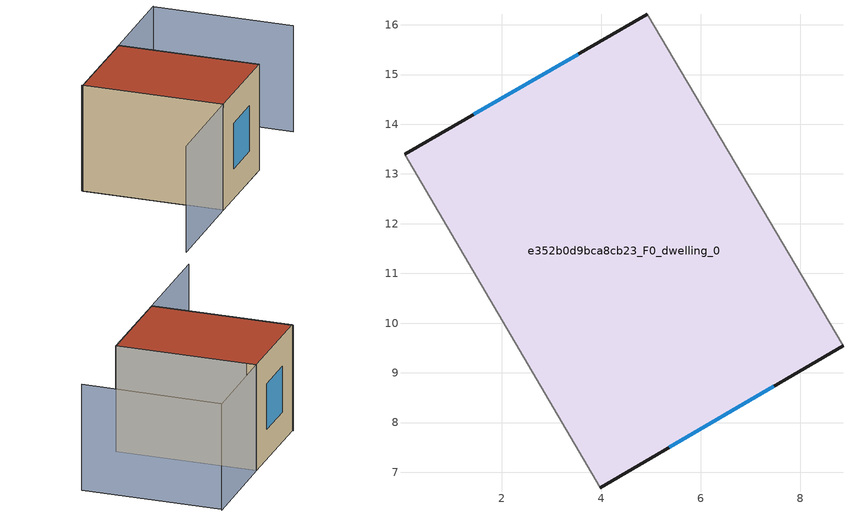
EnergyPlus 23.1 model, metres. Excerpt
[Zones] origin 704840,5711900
e352b0d9bca8cb23_F0_dwelling_0
 floor ground (EU_floor_Construction): 8.86,9.55 4.92,16.21 0.04,13.4 3.97,6.69 z0
 wall outside (EU_wall_Construction): 0.04,13.4 4.92,16.21 / 8.86,9.55 3.97,6.69 z0:6
 wall adiabatic (EU_wall_Construction): 4.92,16.21 8.86,9.55 / 3.97,6.69 0.04,13.4 z0:6
 window (EU_Window_Construction): 1.43,14.2 3.53,15.41 / 7.47,8.73 5.36,7.5 z1.71:4.29
 roof outside (EU_roof_Construction): 4.92,16.21 8.86,9.55 3.97,6.69 0.04,13.4 z6
shading: 0.02,13.43 3.97,6.69 / 3.97,6.69 -1.11,3.71 / 8.87,9.53 4.92,16.21 / 4.92,16.21 9.69,19.03 / 13.52,12.28 9.67,18.94 z0:6
[Building]
EU S2 Campaign: North Axis=0; Terrain=City; Solar Distribution=FullExterior
[Site:Location]
London: Latitude=51.5; Longitude=-0.5; Time Zone=0; Elevation=25
[SizingPeriod:WeatherFileDays]
AnnualSizingPeriod: Begin Month=1; Begin Day of Month=1; End Month=12; End Day of Month=31; Day of Week for Start Day=Monday; Use Weather File Daylight Saving Period=No; Use Weather File Rain and Snow Indicators=No
[MATERIAL]
EU_InternalMass_Material: Roughness=MediumRough; Thickness=0.1; Conductivity=1; Density=1800; Specific Heat=900; Thermal Absorptance=0.9; Solar Absorptance=0.7; Visible Absorptance=0.7
[MATERIAL:NOMASS] Roughness=MediumRough; Thermal Absorptance=0.9; Solar Absorptance=0.7; Visible Absorptance=0.7
Name | Thermal Resistance
EU_wall_NoMass | 0.71061
EU_roof_NoMass | 2.41608
EU_floor_NoMass | 1.75078
[WINDOWMATERIAL:SIMPLEGLAZINGSYSTEM]
EU_Window_SimpleGlazing: UFactor=2.64892; Solar Heat Gain Coefficient=0.76; Visible Transmittance=0.76
[CONSTRUCTION]
EU_wall_Construction: EU_wall_NoMass
EU_roof_Construction: EU_roof_NoMass
EU_floor_Construction: EU_floor_NoMass
EU_InternalMass_Construction: EU_InternalMass_Material
EU_Window_Construction: EU_Window_SimpleGlazing
[ZONE]
e352b0d9bca8cb23_F0_dwelling_0: Type=1; Multiplier=1; Ceiling Height=autocalculate; Volume=263.039; Floor Area=autocalculate; Part of Total Floor Area=Yes
[INTERNALMASS]
e352b0d9bca8cb23_F0_dwelling_0_EU_InternalMass: Construction=EU_InternalMass_Construction; Zone or ZoneList=e352b0d9bca8cb23_F0_dwelling_0; Surface Area=43.84
[OTHEREQUIPMENT]
EU_Step8_InternalGain_e352b0d9bca8cb23_F0_dwelling_0_f000: Fuel Type=Electricity; Zone or ZoneList or Space or SpaceList=e352b0d9bca8cb23_F0_dwelling_0; Schedule=EU_Step8_GainSchedule_e352b0d9bca8cb23_F0_dwelling_0_f000; Design Level Calculation Method=Watts/Area; Power per Zone Floor Area=1; Fraction Latent=0; Fraction Radiant=0; Fraction Lost=0; Carbon Dioxide Generation Rate=0; EndUse Subcategory=EU_Step8_InternalGains
[ZONEVENTILATION:DESIGNFLOWRATE]
EU_ConstantAir_e352b0d9bca8cb23_F0_dwelling_0: Zone or ZoneList or Space or SpaceList=e352b0d9bca8cb23_F0_dwelling_0; Schedule=EU_AlwaysOn; Design Flow Rate Calculation Method=AirChanges/Hour; Air Changes per Hour=0.496673; Ventilation Type=Natural; Fan Pressure Rise=0; Fan Total Efficiency=1; Constant Term Coefficient=1; Temperature Term Coefficient=0; Velocity Term Coefficient=0; Velocity Squared Term Coefficient=0; Minimum Indoor Temperature=-100; Maximum Indoor Temperature=100; Delta Temperature=-100; Minimum Outdoor Temperature=-100; Maximum Outdoor Temperature=100; Maximum Wind Speed=40
[HVACTEMPLATE:THERMOSTAT]
EU_HeatOnly_e352b0d9bca8cb23_F0_dwelling_0: Constant Heating Setpoint=20; Constant Cooling Setpoint=50
[HVACTEMPLATE:ZONE:IDEALLOADSAIRSYSTEM]
e352b0d9bca8cb23_F0_dwelling_0: Template Thermostat=EU_HeatOnly_e352b0d9bca8cb23_F0_dwelling_0; System Availability Schedule=EU_AlwaysOn; Maximum Heating Supply Air Temperature=50; Minimum Cooling Supply Air Temperature=13; Maximum Heating Supply Air Humidity Ratio=0.0156; Minimum Cooling Supply Air Humidity Ratio=0.0077; Heating Limit=NoLimit; Cooling Limit=NoLimit; Heating Availability Schedule=EU_AlwaysOn; Cooling Availability Schedule=EU_CoolingOff; Dehumidification Control Type=ConstantSensibleHeatRatio; Cooling Sensible Heat Ratio=0.7; Dehumidification Setpoint=60; Humidification Control Type=None; Humidification Setpoint=30; Outdoor Air Method=None; Outdoor Air Flow Rate per Person=0.00944; Outdoor Air Flow Rate per Zone Floor Area=0; Outdoor Air Flow Rate per Zone=0; Demand Controlled Ventilation Type=None; Outdoor Air Economizer Type=NoEconomizer; Heat Recovery Type=None; Sensible Heat Recovery Effectiveness=0.7; Latent Heat Recovery Effectiveness=0.65
[SIZING:ZONE]
e352b0d9bca8cb23_F0_dwelling_0: Zone Cooling Design Supply Air Temperature Input Method=SupplyAirTemperature; Zone Cooling Design Supply Air Temperature=13; Zone Heating Design Supply Air Temperature Input Method=SupplyAirTemperature; Zone Heating Design Supply Air Temperature=50; Zone Cooling Design Supply Air Humidity Ratio=0.008; Zone Heating Design Supply Air Humidity Ratio=0.008; Cooling Design Air Flow Method=DesignDay; Cooling Design Air Flow Rate=0; Cooling Minimum Air Flow per Zone Floor Area=0.000762; Cooling Minimum Air Flow=0; Cooling Minimum Air Flow Fraction=0.2; Heating Design Air Flow Method=DesignDay; Heating Design Air Flow Rate=0; Heating Maximum Air Flow per Zone Floor Area=0.002032; Heating Maximum Air Flow=0.141576; Heating Maximum Air Flow Fraction=0.3; Account for Dedicated Outdoor Air System=No; Dedicated Outdoor Air System Control Strategy=NeutralSupplyAir; Dedicated Outdoor Air Low Setpoint Temperature for Design=autosize; Dedicated Outdoor Air High Setpoint Temperature for Design=autosize; Zone Load Sizing Method=Sensible Load Only No Latent Load; Zone Latent Cooling Design Supply Air Humidity Ratio Input Method=HumidityRatioDifference; Zone Cooling Design Supply Air Humidity Ratio Difference=0.005; Zone Latent Heating Design Supply Air Humidity Ratio Input Method=HumidityRatioDifference; Zone Humidification Design Supply Air Humidity Ratio Difference=0.005
[SCHEDULE:CONSTANT]
Name | Hourly Value
EU_AlwaysOn | 1
EU_CoolingOff | 0
[SCHEDULE:FILE]
EU_Step8_GainSchedule_e352b0d9bca8cb23_F0_dwelling_0_f000: File=../../schedules/e352b0d9bca8cb23/e352b0d9bca8cb23_F0_dwelling_0_f000_gain.csv; Column Number=1; Rows to Skip at Top=0; Number of Hours of Data=8760; Column Separator=Comma; Interpolate to Timestep=No; Minutes per Item=60; Adjust Schedule for Daylight Savings=Yes
